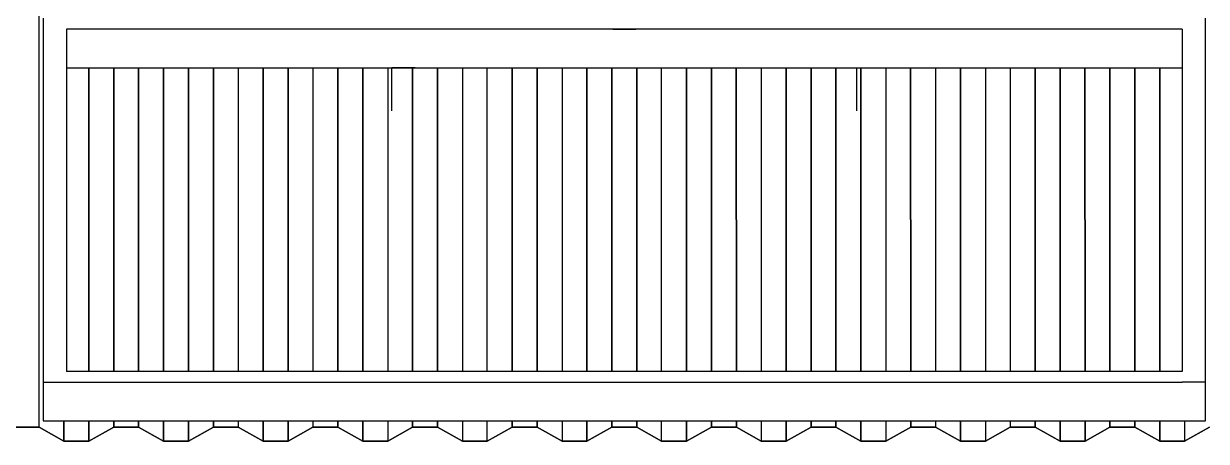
# Model space of a CAD drawing. Extents: x -32 to 51.8, y -51.6 to -5.5.
# Drawn here: x 17.199 to 21.27, y -46.796 to -45.359 of the extents above; entities that cross this region are included whole.
import ezdxf

# ---------------------------------------------------------------- set-up
doc = ezdxf.new("R2010")
doc.units = 0
doc.header["$MEASUREMENT"] = 0
doc.layers.get('0').update_dxf_attribs({"linetype": 'CONTINUOUS'})
doc.layers.add('hachures', color=5, linetype='CONTINUOUS')

msp = doc.modelspace()

# ---------------------------------------------------------------- linework, layer by layer
for p, q in [((17.2519, -46.7477), (17.2518, -43.1896)), ((17.2662, -45.3407), (17.2662, -45.3776)), ((21.2662, -45.3776), (21.2662, -45.3407)), ((17.2662, -45.3776), (17.2663, -46.5555)), ((21.1862, -45.3776), (17.3462, -45.3776)), ((17.3462, -45.3776), (17.3463, -46.5555)), ((19.2262, -45.3776), (19.3062, -45.3776)), ((21.1862, -45.3776), (21.1863, -46.5555)), ((21.1862, -45.3776), (21.1862, -45.5107)), ((21.2663, -46.5555), (21.2662, -45.3776)), ((17.3462, -45.5107), (21.1862, -45.5107)), ((18.5462, -45.5107), (18.4662, -45.5107)), ((18.4662, -45.6592), (18.4662, -45.5107)), ((18.4662, -45.5107), (18.5462, -45.5107)), ((19.9862, -45.5107), (20.0662, -45.5107)), ((20.0662, -45.6592), (20.0662, -45.5107)), ((17.2663, -46.5555), (17.2663, -46.5923)), ((21.1863, -46.5555), (17.3463, -46.5555)), ((21.2663, -46.5923), (21.2663, -46.5555)), ((17.2663, -46.5923), (17.3463, -46.5923)), ((17.2663, -46.5923), (17.2663, -46.7255)), ((17.3463, -46.5923), (21.1863, -46.5923)), ((21.2663, -46.5923), (21.1863, -46.5923)), ((21.2663, -46.7255), (21.2663, -46.5923)), ((17.2663, -46.7255), (17.3463, -46.7255)), ((17.3463, -46.7255), (21.1863, -46.7255)), ((21.1863, -46.7255), (21.2663, -46.7255)), ((17.1661, -46.7476), (17.2519, -46.7476)), ((17.2519, -46.7477), (17.1661, -46.7477)), ((17.2519, -46.7476), (17.3376, -46.7961)), ((17.3376, -46.7961), (17.2519, -46.7477)), ((17.4233, -46.7961), (17.509, -46.7476)), ((17.509, -46.7477), (17.4233, -46.7961)), ((17.509, -46.7476), (17.5947, -46.7476)), ((17.509, -46.7476), (17.509, -46.7477)), ((17.5947, -46.7477), (17.509, -46.7477)), ((17.5947, -46.7476), (17.6804, -46.7961)), ((17.6804, -46.7961), (17.5947, -46.7477)), ((17.7661, -46.7961), (17.8519, -46.7476)), ((17.8519, -46.7477), (17.7661, -46.7961)), ((17.8519, -46.7476), (17.9376, -46.7476)), ((17.9376, -46.7477), (17.8519, -46.7477)), ((17.9376, -46.7476), (18.0233, -46.7961)), ((18.0233, -46.7961), (17.9376, -46.7477)), ((18.109, -46.7961), (18.1947, -46.7476)), ((18.1947, -46.7477), (18.109, -46.7961)), ((18.1947, -46.7476), (18.2804, -46.7476)), ((18.2804, -46.7477), (18.1947, -46.7477)), ((18.2804, -46.7476), (18.3661, -46.7961)), ((18.3661, -46.7961), (18.2804, -46.7477)), ((18.4519, -46.7961), (18.5376, -46.7476)), ((18.5376, -46.7477), (18.4519, -46.7961)), ((18.5376, -46.7476), (18.6233, -46.7476)), ((18.6233, -46.7477), (18.5376, -46.7477)), ((18.6233, -46.7476), (18.709, -46.7961)), ((18.709, -46.7961), (18.6233, -46.7477)), ((18.7947, -46.7961), (18.8804, -46.7476)), ((18.8804, -46.7477), (18.7947, -46.7961)), ((18.8804, -46.7476), (18.9661, -46.7476)), ((18.9661, -46.7477), (18.8804, -46.7477)), ((18.9661, -46.7476), (19.0519, -46.7961)), ((19.0519, -46.7961), (18.9661, -46.7477)), ((19.1376, -46.7961), (19.2233, -46.7476)), ((19.2233, -46.7477), (19.1376, -46.7961)), ((19.2233, -46.7476), (19.309, -46.7476)), ((19.309, -46.7477), (19.2233, -46.7477)), ((19.309, -46.7476), (19.3947, -46.7961)), ((19.3947, -46.7961), (19.309, -46.7477)), ((19.4804, -46.7961), (19.5661, -46.7477)), ((19.5661, -46.7477), (19.4804, -46.7961)), ((19.5661, -46.7477), (19.6519, -46.7477)), ((19.6519, -46.7477), (19.5661, -46.7477)), ((19.6519, -46.7477), (19.7376, -46.7961)), ((19.7376, -46.7961), (19.6519, -46.7477)), ((19.8233, -46.7961), (19.909, -46.7477)), ((19.909, -46.7477), (19.8233, -46.7961)), ((19.909, -46.7477), (19.9947, -46.7477)), ((19.9947, -46.7477), (19.909, -46.7477)), ((19.9947, -46.7477), (20.0804, -46.7961)), ((20.0804, -46.7961), (19.9947, -46.7477)), ((20.1661, -46.7961), (20.2519, -46.7477)), ((20.2519, -46.7477), (20.1661, -46.7961)), ((20.2519, -46.7477), (20.3376, -46.7477)), ((20.3376, -46.7477), (20.2519, -46.7477)), ((20.3376, -46.7477), (20.4233, -46.7961)), ((20.4233, -46.7961), (20.3376, -46.7477)), ((20.509, -46.7961), (20.5947, -46.7477)), ((20.5947, -46.7477), (20.509, -46.7961)), ((20.5947, -46.7477), (20.6804, -46.7477)), ((20.6804, -46.7477), (20.5947, -46.7477)), ((20.6804, -46.7477), (20.7661, -46.7961)), ((20.7661, -46.7961), (20.6804, -46.7477)), ((20.8519, -46.7961), (20.9376, -46.7477)), ((20.9376, -46.7477), (20.8519, -46.7961)), ((20.9376, -46.7477), (21.0233, -46.7477)), ((21.0233, -46.7477), (20.9376, -46.7477)), ((21.0233, -46.7477), (21.109, -46.7961)), ((21.109, -46.7961), (21.0233, -46.7477)), ((21.1947, -46.7961), (21.2804, -46.7477)), ((21.2804, -46.7477), (21.1947, -46.7961)), ((17.3376, -46.7961), (17.4233, -46.7961)), ((17.4233, -46.7961), (17.3376, -46.7961)), ((17.3376, -46.7961), (17.3376, -46.7961)), ((17.4233, -46.7961), (17.4233, -46.7961)), ((17.6804, -46.7961), (17.7661, -46.7961)), ((17.7661, -46.7961), (17.6804, -46.7961)), ((18.0233, -46.7961), (18.109, -46.7961)), ((18.109, -46.7961), (18.0233, -46.7961)), ((18.3661, -46.7961), (18.4519, -46.7961)), ((18.4519, -46.7961), (18.3661, -46.7961)), ((18.709, -46.7961), (18.7947, -46.7961)), ((18.7947, -46.7961), (18.709, -46.7961)), ((19.0519, -46.7961), (19.1376, -46.7961)), ((19.1376, -46.7961), (19.0519, -46.7961)), ((19.3947, -46.7961), (19.4804, -46.7961)), ((19.4804, -46.7961), (19.3947, -46.7961)), ((19.7376, -46.7961), (19.8233, -46.7961)), ((19.8233, -46.7961), (19.7376, -46.7961)), ((20.0804, -46.7961), (20.1661, -46.7961)), ((20.1661, -46.7961), (20.0804, -46.7961)), ((20.4233, -46.7961), (20.509, -46.7961)), ((20.509, -46.7961), (20.4233, -46.7961)), ((20.7661, -46.7961), (20.8519, -46.7961)), ((20.8519, -46.7961), (20.7661, -46.7961)), ((21.109, -46.7961), (21.1947, -46.7961)), ((21.1947, -46.7961), (21.109, -46.7961))]:
    msp.add_line(p, q)
at = {"layer": 'hachures'}
for p, q in [((17.4233, -46.5555), (17.4233, -45.5107)), ((17.4233, -45.5107), (17.4233, -46.5555)), ((17.509, -46.5555), (17.509, -45.5107)), ((17.509, -45.5107), (17.509, -46.5555)), ((17.5947, -45.5107), (17.5947, -46.5555)), ((17.5947, -46.5555), (17.5947, -45.5107)), ((17.6804, -45.5107), (17.6804, -46.5555)), ((17.6804, -46.5555), (17.6804, -45.5107)), ((17.7661, -45.5107), (17.7661, -46.5555)), ((17.7661, -46.5555), (17.7661, -45.5107)), ((17.8519, -46.5555), (17.8518, -45.5107)), ((17.8518, -45.5107), (17.8519, -46.5555)), ((17.9375, -45.5107), (17.9376, -46.5555)), ((18.0233, -45.5107), (18.0233, -46.5555)), ((18.0233, -46.5555), (18.0233, -45.5107)), ((18.109, -46.5555), (18.109, -45.5107)), ((18.109, -45.5107), (18.109, -46.5555)), ((18.1947, -45.5107), (18.1947, -46.5555)), ((18.2804, -45.5107), (18.2804, -46.5555)), ((18.2804, -46.5555), (18.2804, -45.5107)), ((18.3661, -46.5555), (18.3661, -45.5107)), ((18.3661, -45.5107), (18.3661, -46.5555)), ((18.4518, -45.5107), (18.4519, -46.5555)), ((18.5375, -45.5107), (18.5376, -46.5555)), ((18.5376, -46.5555), (18.5375, -45.5107)), ((18.6233, -46.5555), (18.6233, -45.5107)), ((18.6233, -45.5107), (18.6233, -46.5555)), ((18.709, -45.5107), (18.709, -46.5555)), ((18.7947, -46.5555), (18.7947, -45.5107)), ((18.8804, -45.5107), (18.8804, -46.5555)), ((18.8804, -46.5555), (18.8804, -45.5107)), ((18.9661, -46.5555), (18.9661, -45.5107)), ((18.9661, -45.5107), (18.9661, -46.5555)), ((19.0518, -45.5107), (19.0519, -46.5555)), ((19.1375, -45.5107), (19.1376, -46.5555)), ((19.1376, -46.5555), (19.1375, -45.5107)), ((19.2233, -45.5107), (19.2233, -46.5555)), ((19.2233, -46.5555), (19.2233, -45.5107)), ((19.309, -46.5555), (19.309, -45.5107)), ((19.309, -45.5107), (19.309, -46.5555)), ((19.3947, -46.5555), (19.3947, -45.5107)), ((19.4804, -45.5107), (19.4804, -46.5555)), ((19.4804, -46.5555), (19.4804, -45.5107)), ((19.5661, -45.5107), (19.5661, -46.5555)), ((19.5661, -46.5555), (19.5661, -45.5107)), ((19.6519, -46.5555), (19.6518, -45.5107)), ((19.6518, -45.5107), (19.6519, -46.5555)), ((19.7376, -45.5107), (19.7376, -46.5555)), ((19.8233, -45.5107), (19.8233, -46.5555)), ((19.8233, -46.5555), (19.8233, -45.5107)), ((19.909, -45.5107), (19.909, -46.5555)), ((19.909, -46.5555), (19.909, -45.5107)), ((19.9947, -45.5107), (19.9947, -46.5555)), ((19.9947, -46.5555), (19.9947, -45.5107)), ((20.0804, -46.5555), (20.0804, -45.5107)), ((20.0804, -45.5107), (20.0804, -46.5555)), ((20.1661, -45.5107), (20.1661, -46.5555)), ((20.2518, -45.5107), (20.2519, -46.5555)), ((20.2519, -46.5555), (20.2518, -45.5107)), ((20.3376, -45.5107), (20.3376, -46.5555)), ((20.4233, -45.5107), (20.4233, -46.5555)), ((20.4233, -46.5555), (20.4233, -45.5107)), ((20.509, -45.5107), (20.509, -46.5555)), ((20.5947, -45.5107), (20.5947, -46.5555)), ((20.6804, -45.5107), (20.6804, -46.5555)), ((20.6804, -46.5555), (20.6804, -45.5107)), ((20.7661, -45.5107), (20.7661, -46.5555)), ((20.7661, -46.5555), (20.7661, -45.5107)), ((20.8518, -45.5107), (20.8519, -46.5555)), ((20.8519, -46.5555), (20.8518, -45.5107)), ((20.9376, -45.5107), (20.9376, -46.5555)), ((20.9376, -46.5555), (20.9376, -45.5107)), ((21.0233, -45.5107), (21.0233, -46.5555)), ((21.0233, -46.5555), (21.0233, -45.5107)), ((21.109, -46.5555), (21.109, -45.5107)), ((21.109, -45.5107), (21.109, -46.5555)), ((17.3376, -46.7961), (17.3376, -46.7255)), ((17.3376, -46.7255), (17.3376, -46.7961)), ((17.4233, -46.7961), (17.4233, -46.7255)), ((17.4233, -46.7255), (17.4233, -46.7961)), ((17.509, -46.7476), (17.509, -46.7255)), ((17.509, -46.7255), (17.509, -46.7476)), ((17.5947, -46.7255), (17.5947, -46.7477)), ((17.5947, -46.7477), (17.5947, -46.7255)), ((17.6804, -46.7255), (17.6804, -46.7961)), ((17.6804, -46.7961), (17.6804, -46.7255)), ((17.7661, -46.7255), (17.7661, -46.7961)), ((17.7661, -46.7961), (17.7661, -46.7255)), ((17.8519, -46.7477), (17.8519, -46.7255)), ((17.8519, -46.7255), (17.8519, -46.7477)), ((17.9376, -46.7255), (17.9376, -46.7477)), ((18.0233, -46.7255), (18.0233, -46.7961)), ((18.0233, -46.7961), (18.0233, -46.7255)), ((18.109, -46.7961), (18.109, -46.7255)), ((18.109, -46.7255), (18.109, -46.7961)), ((18.1947, -46.7255), (18.1947, -46.7477)), ((18.2804, -46.7255), (18.2804, -46.7477)), ((18.2804, -46.7477), (18.2804, -46.7255)), ((18.3661, -46.7961), (18.3661, -46.7255)), ((18.3661, -46.7255), (18.3661, -46.7961)), ((18.4519, -46.7255), (18.4519, -46.7961)), ((18.5376, -46.7255), (18.5376, -46.7477)), ((18.5376, -46.7477), (18.5376, -46.7255)), ((18.6233, -46.7477), (18.6233, -46.7255)), ((18.6233, -46.7255), (18.6233, -46.7477)), ((18.709, -46.7255), (18.709, -46.7961)), ((18.7947, -46.7961), (18.7947, -46.7255)), ((18.8804, -46.7255), (18.8804, -46.7477)), ((18.8804, -46.7477), (18.8804, -46.7255)), ((18.9661, -46.7477), (18.9661, -46.7255)), ((18.9661, -46.7255), (18.9661, -46.7477)), ((19.0519, -46.7255), (19.0519, -46.7961)), ((19.1376, -46.7255), (19.1376, -46.7961)), ((19.1376, -46.7961), (19.1376, -46.7255)), ((19.2233, -46.7255), (19.2233, -46.7477)), ((19.2233, -46.7477), (19.2233, -46.7255)), ((19.309, -46.7477), (19.309, -46.7255)), ((19.309, -46.7255), (19.309, -46.7477)), ((19.3947, -46.7961), (19.3947, -46.7255)), ((19.4804, -46.7255), (19.4804, -46.7961)), ((19.4804, -46.7961), (19.4804, -46.7255)), ((19.5661, -46.7255), (19.5661, -46.7477)), ((19.5661, -46.7477), (19.5661, -46.7255)), ((19.6519, -46.7477), (19.6519, -46.7255)), ((19.6519, -46.7255), (19.6519, -46.7477)), ((19.7376, -46.7255), (19.7376, -46.7961)), ((19.8233, -46.7255), (19.8233, -46.7961)), ((19.8233, -46.7961), (19.8233, -46.7255)), ((19.909, -46.7255), (19.909, -46.7477)), ((19.909, -46.7477), (19.909, -46.7255)), ((19.9947, -46.7255), (19.9947, -46.7477)), ((19.9947, -46.7477), (19.9947, -46.7255)), ((20.0804, -46.7961), (20.0804, -46.7255)), ((20.0804, -46.7255), (20.0804, -46.7961)), ((20.1661, -46.7255), (20.1661, -46.7961)), ((20.2519, -46.7255), (20.2519, -46.7477)), ((20.2519, -46.7477), (20.2519, -46.7255)), ((20.3376, -46.7255), (20.3376, -46.7477)), ((20.4233, -46.7255), (20.4233, -46.7961)), ((20.4233, -46.7961), (20.4233, -46.7255)), ((20.509, -46.7255), (20.509, -46.7961)), ((20.5947, -46.7255), (20.5947, -46.7477)), ((20.6804, -46.7255), (20.6804, -46.7477)), ((20.6804, -46.7477), (20.6804, -46.7255)), ((20.7661, -46.7255), (20.7661, -46.7961)), ((20.7661, -46.7961), (20.7661, -46.7255)), ((20.8519, -46.7255), (20.8519, -46.7961)), ((20.8519, -46.7961), (20.8519, -46.7255)), ((20.9376, -46.7255), (20.9376, -46.7477)), ((20.9376, -46.7477), (20.9376, -46.7255)), ((21.0233, -46.7255), (21.0233, -46.7477)), ((21.0233, -46.7477), (21.0233, -46.7255)), ((21.109, -46.7961), (21.109, -46.7255)), ((21.109, -46.7255), (21.109, -46.7961)), ((21.1947, -46.7255), (21.1947, -46.7961))]:
    msp.add_line(p, q, dxfattribs=at)

doc.saveas('drawing.dxf')
